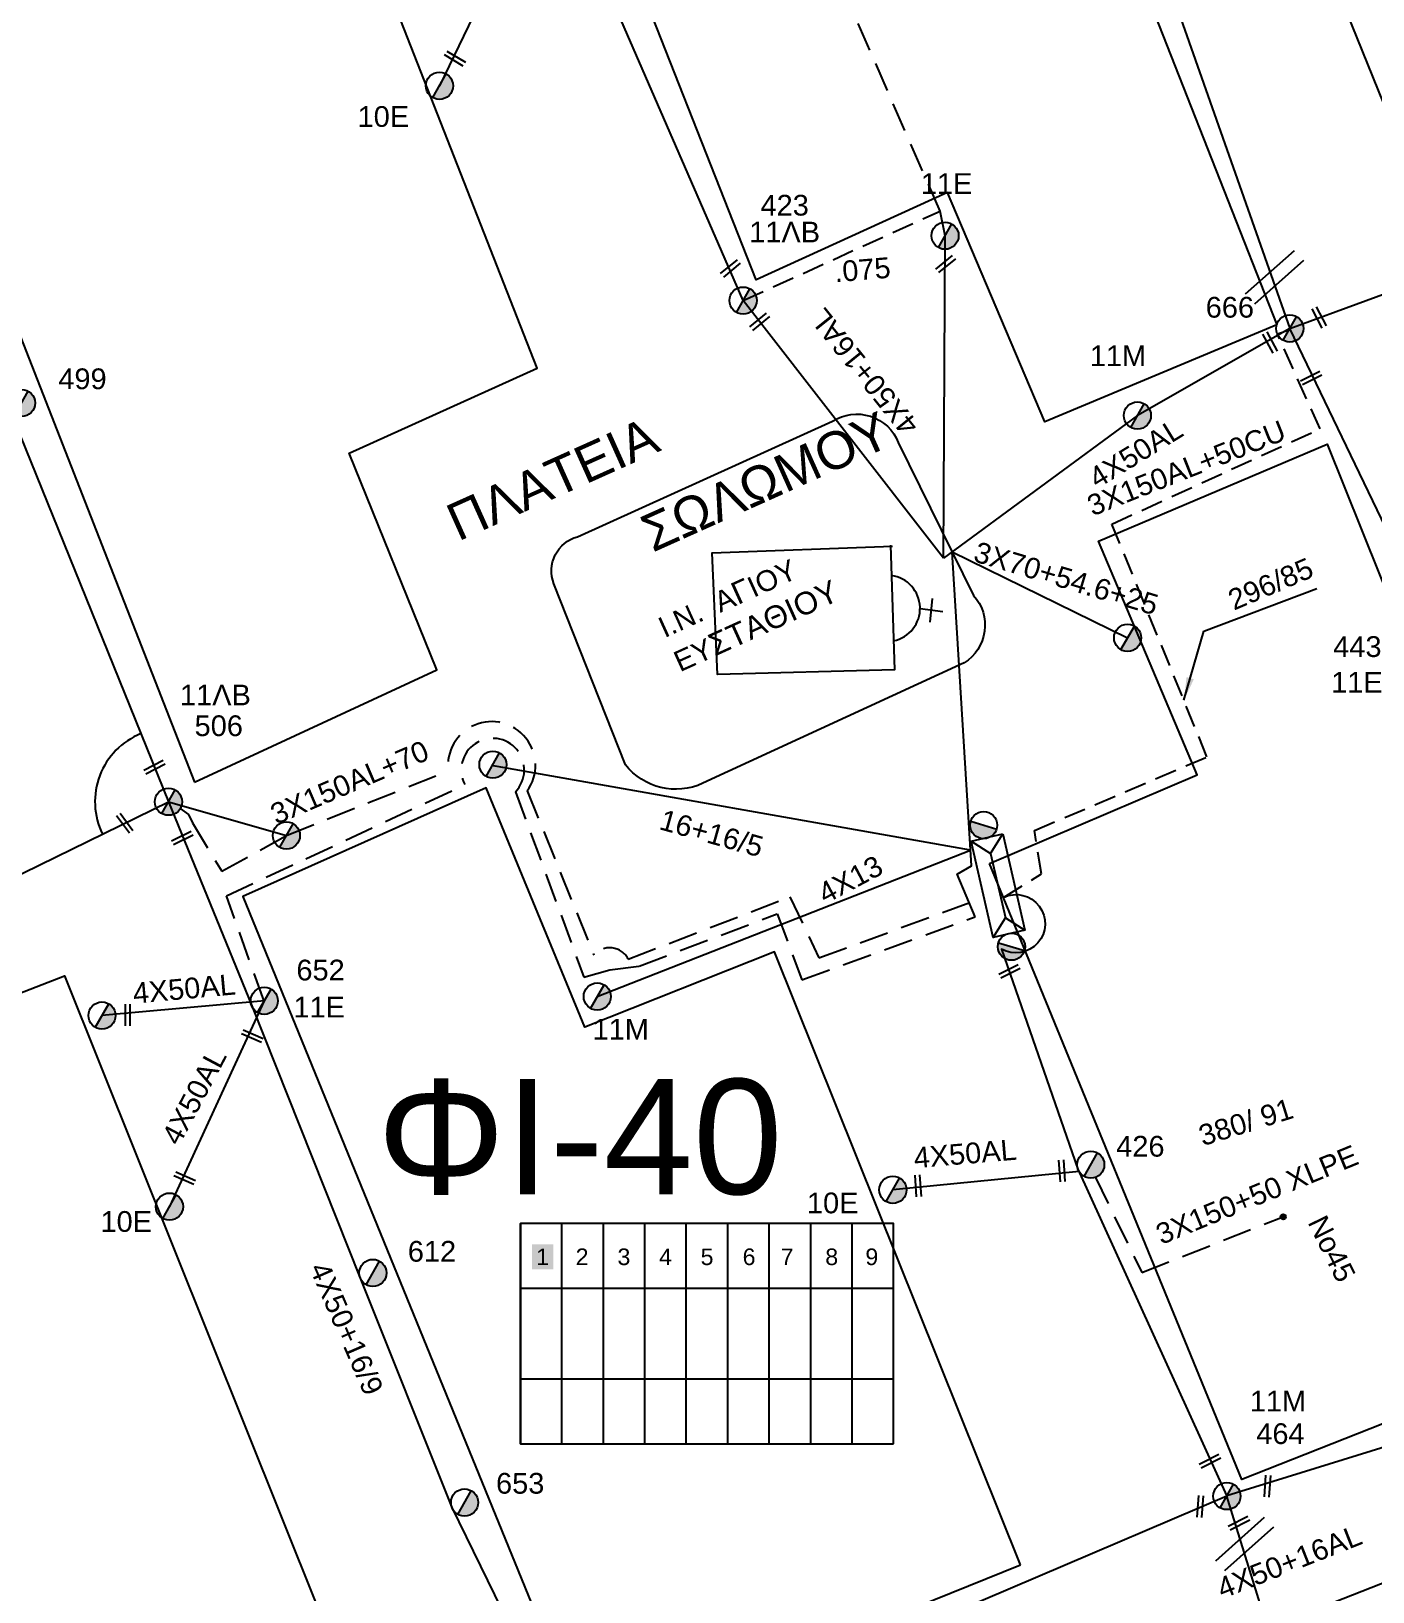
# Model space of a CAD drawing. Header units: millimetres. Extents: x 7453 to 9570, y 777 to 1872.
# Drawn here: x 7736.9 to 7853.3, y 1321.5 to 1456.9 of the extents above; entities that cross this region are included whole.
import ezdxf
from ezdxf.enums import TextEntityAlignment as Align

# ---------------------------------------------------------------- set-up
doc = ezdxf.new("R2010")
doc.units = ezdxf.units.MM
doc.linetypes.add('DASHED', pattern=[19.05, 12.7, -6.35])
for name, color, linetype in [('Άγνωστα', 7, 'Continuous'), ('Ασφαλειοκιβώτια Χ.Τ 9 αναχωρήσεων', 7, 'Continuous'), ('Γέφυρες Εναέριου Δικτύου', 7, 'Continuous'), ('Γυμνά εναέρια ΧΤ (3Φ)   4x16AL', 7, 'Continuous'), ('Γυμνά εναέρια ΧΤ (3Φ)   4x50AL', 7, 'Continuous'), ('Γυμνά εναέρια ΧΤ και ΦΟΠ (3Φ)   4x50+16AL', 7, 'Continuous'), ('Επιγραφές - Σχήματα', 7, 'Continuous'), ('Καλώδια ΧΤ   3x150+50AL XLPE', 7, 'DASHED'), ('Καλώδια ΧΤ   3x150+70AL', 7, 'DASHED'), ('Καλώδια ΧΤ   3x150AL+50CU', 7, 'DASHED'), ('Μηχανική τομή', 7, 'Continuous'), ('Στύλος ΦΜ', 7, 'Continuous'), ('Στύλος ΦΜ @ 1', 7, 'Continuous'), ('Συνδέσεις', 7, 'Continuous'), ('Συνεστραμμένα ΧΤ   3x70+54.6+25 AL', 7, 'SYN_LINE'), ('Τομή', 7, 'Continuous'), ('Υποσταθμός εναέριος 2 στύλων', 7, 'Continuous'), ('Υποσταθμός πόλεως', 7, 'Continuous'), ('Υπόβαθρο ΔΕΗ', 7, 'Continuous'), ('Υπόγεια Καλώδια Δικτύου ΧΤ   .075', 7, 'DASHED'), ('Υπόγεια καλώδια Παροχών ΧΤ   4x50AL', 7, 'DASHED')]:
    doc.layers.add(name, color=color, linetype=linetype)
doc.styles.get("Standard").update_dxf_attribs({"font": 'ARIAL.TTF'})
doc.linetypes.add('SYN_LINE', pattern='A,0.5,-0.0001,["/\\/\\/\\/",Standard,S=0.1,R=0,X=0,Y=-0.05],-0.25', length=0.7501)
doc.dimstyles.new('ISO-25', dxfattribs={"dimtxt": 2.5, "dimasz": 2.5, "dimexe": 1.25, "dimexo": 0.625, "dimtad": 1, "dimtxsty": 'Standard', "dimcen": 2.5, "dimadec": 0, "dimazin": 0, "dimtfac": 1, "dimtmove": 0, "dimatfit": 3, "dimfxl": 1, "dimarcsym": 0})

# ---------------------------------------------------------------- blocks, each defined once
blk = doc.blocks.new('ΥΠΑΡΧΩΝ ΤΣΙΜΕΝΤΕΝΙΟΣ ΣΤΥΛΟΣ')
at = {"layer": 'Στύλος ΦΜ'}
blk.add_hatch(color=7, dxfattribs=at).paths.add_polyline_path([(-1.29, -2.28, 0.574793), (2.62, 0, 0.268822), (1.3, 2.27)])
at = {"layer": 'Στύλος ΦΜ', "color": 7}
blk.add_line((-1.29, -2.28), (1.3, 2.27), dxfattribs=at)
blk.add_circle((0, 0), 2.62, dxfattribs=at)
at = {"layer": 'Στύλος ΦΜ', "flags": 4}
for tag, p in [('ΑΡΙΘΜΟΣ', (-4.68, 8.05)), ('ΤΥΠΟΣ', (-4.91, 3.03))]:
    blk.add_attdef(tag, p, '', height=4, dxfattribs=at)
blk = doc.blocks.new('ΤΟΜΗ')
at = {"layer": 'Τομή', "ltscale": 40}
for p, q in [((-5.68, 0), (5.68, 0)), ((5.68, -2.33), (-5.68, -2.33))]:
    blk.add_line(p, q, dxfattribs=at)
blk = doc.blocks.new('ΜΗΧΑΝΙΚΗ ΤΟΜΗ')
at = {"layer": 'Μηχανική τομή', "ltscale": 40}
for p, q in [((-1.89, 0.78), (1.89, 0.78)), ((1.89, 0), (-1.89, 0))]:
    blk.add_line(p, q, dxfattribs=at)
blk = doc.blocks.new('ΑΣΦΑΛΕΙΟΚΙΒΩΤΙΟ ΥΠΟΣΤΑΘΜΟΥ 9A ΑΝΑΧΩΡΗΣΕΩΝ')
at = {"layer": 'Ασφαλειοκιβώτια Χ.Τ 9 αναχωρήσεων', "ltscale": 40}
for p, q in [((0, 0), (0, 23.91)), ((4.5, 0), (4.5, 23.91)), ((9, 0), (9, 23.91)), ((13.5, 0), (13.5, 23.91)), ((18, 0), (18, 23.91)), ((22.5, 0), (22.5, 23.91)), ((27, 0), (27, 23.91)), ((31.5, 0), (31.5, 23.91)), ((36, 0), (36, 23.91)), ((0, 16.87), (40.5, 16.87)), ((0, 7.04), (40.5, 7.04))]:
    blk.add_line(p, q, dxfattribs=at)
at = {"layer": 'Ασφαλειοκιβώτια Χ.Τ 9 αναχωρήσεων'}
blk.add_lwpolyline([(40.5, 0), (40.5, 23.91), (0, 23.91), (0, 0)], close=True, dxfattribs=at)
for s, p in [('1', (1.71, 19.38)), ('2', (5.99, 19.38)), ('3', (10.53, 19.38)), ('4', (15.04, 19.38)), ('5', (19.55, 19.38)), ('6', (24.11, 19.38)), ('7', (28.24, 19.38)), ('8', (33.08, 19.38)), ('9', (37.43, 19.38))]:
    blk.add_text(s, height=1.8, dxfattribs=at).set_placement(p)
at = {"layer": 'Ασφαλειοκιβώτια Χ.Τ 9 αναχωρήσεων', "ltscale": 40}
for tag, height, rotation, p in [('ΟΝΟΜΑ', 2.5, 0.6514, (19.14, 25.35)), ('ΚΕΙΜΕΝΟ 1', 1, 90, (2.42, 3.84)), ('ΚΕΙΜΕΝΟ 2', 1, 90, (6.78, 3.84)), ('ΚΕΙΜΕΝΟ 3', 1, 90, (11.38, 3.84)), ('ΚΕΙΜΕΝΟ 4', 1, 90, (15.86, 3.84)), ('ΚΕΙΜΕΝΟ 5', 1, 90, (20.28, 3.84)), ('ΚΕΙΜΕΝΟ 6', 1, 90, (24.74, 3.84)), ('ΚΕΙΜΕΝΟ 7', 1, 90, (29.28, 3.84)), ('ΚΕΙΜΕΝΟ 8', 1, 90, (33.65, 3.84)), ('ΚΕΙΜΕΝΟ 9', 1, 90, (38.21, 3.84)), ('ΣΧ', 1, 0.6514, (20.24, -0.85))]:
    blk.add_attdef(tag, text='', height=height, rotation=rotation, dxfattribs=at).set_placement(p, align=Align.MIDDLE_CENTER)
blk = doc.blocks.new('ΥΠΟΣΤΑΘΜΟΣ ΕΝΑΕΡΙΟΣ ΕΠΙ 2 ΣΤΥΛΩΝ')
at = {"layer": 'Υποσταθμός εναέριος 2 στύλων', "linetype": 'Continuous'}
for points in [[(-11.97, -2.11, 0.574793), (-8.45, -0.07, 0.268822), (-9.64, 1.98)], [(9.68, -2.15, 0.574793), (13.19, -0.1, 0.268822), (12.01, 1.95)]]:
    blk.add_hatch(color=256, dxfattribs=at).paths.add_polyline_path(points)
for p, q in [((-11.97, -2.11), (-9.64, 1.98)), ((9.68, -2.15), (12.01, 1.95))]:
    blk.add_line(p, q, dxfattribs=at)
for centre in [(-10.81, -0.07), (10.84, -0.1)]:
    blk.add_circle(centre, 2.36, dxfattribs=at)
at = {"layer": 'Υποσταθμός πόλεως', "linetype": 'Continuous', "ltscale": 40}
blk.add_lwpolyline([(-8.57, 2.82), (8.57, 2.82), (8.57, -2.82), (-8.57, -2.82)], close=True, dxfattribs=at)
for points in [[(-5.75, 0), (-8.57, 2.82)], [(5.75, 0), (8.57, 2.82)], [(-8.57, -2.82), (-5.75, 0)], [(-5.75, 0), (5.75, 0)], [(8.57, -2.82), (5.75, 0)]]:
    blk.add_lwpolyline(points, dxfattribs=at)
at = {"layer": 'Υποσταθμός εναέριος 2 στύλων', "ltscale": 40, "flags": 1}
for tag, p in [('ΜΕΤΑΣΧΗΜΑΤΙΣΜΟΣ', (14.09, 2.51)), ('ΙΣΧΥΣ', (14.07, -0.28)), ('ΑΡΙΘΜΟΣ', (14.19, -3))]:
    blk.add_attdef(tag, p, '', height=1.8, dxfattribs=at)
blk = doc.blocks.new('_ΣΥΝΔΕΣΗ')
at = {"layer": 'Συνδέσεις', "linetype": 'SYN_LINE', "ltscale": 40}
blk.add_hatch(color=256, dxfattribs=at).paths.add_polyline_path([(0.5, -0.01, 1), (-0.5, -0.01, 1)])
at = {"layer": 'Συνδέσεις'}
blk.add_circle((0, -0.01), 0.5, dxfattribs=at)

msp = doc.modelspace()

# ---------------------------------------------------------------- hatches: boundary and pattern name
at = {"layer": 'Ασφαλειοκιβώτια Χ.Τ 9 αναχωρήσεων'}
for color in [27, 2, 1, 5, 85]:
    msp.add_hatch(color=color, dxfattribs=at).paths.add_polyline_path([(7780.34, 1349.46), (7782.19, 1349.46), (7782.19, 1351.63), (7780.34, 1351.63)])

# ---------------------------------------------------------------- linework, layer by layer
at = {"layer": 'Άγνωστα', "color": 85, "linetype": 'DASHED', "ltscale": 0.2}
msp.add_lwpolyline([(7816.2, 1439.19), (7815.77, 1441.33), (7808.17, 1458.74)], dxfattribs=at)
at = {"layer": 'Άγνωστα', "color": 1}
msp.add_lwpolyline([(7846.14, 1431.14), (7859.39, 1435.99), (7867.59, 1439.81), (7890.91, 1451.02)], dxfattribs=at)
at = {"layer": 'Άγνωστα', "color": 2, "linetype": 'DASHED', "ltscale": 0.2}
msp.add_lwpolyline([(7757.09, 1372.75), (7753.81, 1381.88), (7774.52, 1391.54, -1.963132), (7778.9, 1390.92), (7784.85, 1374.83), (7787.09, 1375.45), (7789.64, 1375.77), (7801.62, 1380.32), (7803.78, 1374.6), (7818.82, 1380.06)], format="xyb", dxfattribs=at)
at = {"layer": 'Άγνωστα'}
msp.add_lwpolyline([(7818.42, 1385.84), (7776.84, 1393.2)], dxfattribs=at)
at = {"layer": 'Άγνωστα', "color": 5, "linetype": 'SYN_LINE', "ltscale": 10}
msp.add_lwpolyline([(7748.78, 1390.05), (7759.03, 1387.12)], dxfattribs=at)
at = {"layer": 'Άγνωστα', "color": 85}
msp.add_lwpolyline([(7786.01, 1373.14), (7818.42, 1385.84)], dxfattribs=at)
at = {"layer": 'Γέφυρες Εναέριου Δικτύου', "ltscale": 20}
msp.add_arc((7748.78, 1390.05), 6.38, 112.0472, 206.0921, dxfattribs=at)
at = {"layer": 'Γυμνά εναέρια ΧΤ (3Φ)   4x16AL', "color": 30, "ltscale": 0.15}
msp.add_lwpolyline([(7781.92, 1472.12), (7772.31, 1452.21)], dxfattribs=at)
at = {"layer": 'Γυμνά εναέρια ΧΤ (3Φ)   4x50AL', "color": 5}
msp.add_lwpolyline([(7713.31, 1484.09), (7724.3, 1450.47), (7734.92, 1424.27), (7748.78, 1390.05)], dxfattribs=at)
at = {"layer": 'Γυμνά εναέρια ΧΤ (3Φ)   4x50AL', "color": 85}
msp.add_lwpolyline([(7846.13, 1431.14), (7832.9, 1423.58), (7816.06, 1411.19)], dxfattribs=at)
at = {"layer": 'Γυμνά εναέρια ΧΤ (3Φ)   4x50AL', "color": 2}
for points in [[(7757.11, 1372.77), (7743.01, 1371.49)], [(7757.1, 1372.77), (7748.87, 1354.9)]]:
    msp.add_lwpolyline(points, dxfattribs=at)
at = {"layer": 'Γυμνά εναέρια ΧΤ (3Φ)   4x50AL', "color": 27}
msp.add_lwpolyline([(7827.83, 1357.96), (7811.67, 1356.36)], dxfattribs=at)
at = {"layer": 'Γυμνά εναέρια ΧΤ και ΦΟΠ (3Φ)   4x50+16AL', "color": 2, "ltscale": 0.2}
msp.add_lwpolyline([(7815.73, 1508.84), (7832.82, 1468.99), (7846.14, 1431.14)], dxfattribs=at)
at = {"layer": 'Γυμνά εναέρια ΧΤ και ΦΟΠ (3Φ)   4x50+16AL', "color": 30}
msp.add_lwpolyline([(7798.67, 1433.56), (7781.73, 1472.54), (7768.79, 1507.79)], dxfattribs=at)
at = {"layer": 'Γυμνά εναέρια ΧΤ και ΦΟΠ (3Φ)   4x50+16AL', "color": 85}
for points in [[(7816.06, 1411.19), (7816.21, 1439.19)], [(7816.06, 1411.19), (7798.67, 1433.56)], [(7881.45, 1345), (7875.8, 1361.17), (7869.57, 1377.11), (7858.63, 1405.19), (7846.14, 1431.14)], [(7818.82, 1380.06), (7817.25, 1383.77), (7818.5, 1384.49), (7816.82, 1411.75)]]:
    msp.add_lwpolyline(points, dxfattribs=at)
at = {"layer": 'Γυμνά εναέρια ΧΤ και ΦΟΠ (3Φ)   4x50+16AL', "color": 5}
for points in [[(7697.78, 1369.35), (7720.8, 1376.34), (7748.78, 1390.05)], [(7927.01, 1361.18), (7907.36, 1354.11), (7881.45, 1345), (7859.66, 1335.66), (7840.66, 1329.79)]]:
    msp.add_lwpolyline(points, dxfattribs=at)
at = {"layer": 'Γυμνά εναέρια ΧΤ και ΦΟΠ (3Φ)   4x50+16AL', "color": 2}
msp.add_lwpolyline([(7748.78, 1390.05), (7756.01, 1372.33), (7765.43, 1348.7), (7773.39, 1328.78), (7783.92, 1307.22), (7796.92, 1266.94), (7808.84, 1240.54)], dxfattribs=at)
at = {"layer": 'Γυμνά εναέρια ΧΤ και ΦΟΠ (3Φ)   4x50+16AL', "color": 27}
msp.add_lwpolyline([(7821.27, 1381.75, -1.648622), (7821.1, 1377.26), (7827.74, 1358.16), (7840.67, 1329.77), (7807.84, 1315.77), (7783.92, 1307.22)], format="xyb", dxfattribs=at)
at = {"layer": 'Γυμνά εναέρια ΧΤ και ΦΟΠ (3Φ)   4x50+16AL', "color": 1, "ltscale": 15}
msp.add_lwpolyline([(7869.29, 1252.72), (7860.01, 1273.37), (7852.92, 1290.21), (7847.17, 1308.72), (7840.67, 1329.77)], dxfattribs=at)
at = {"layer": 'Καλώδια ΧΤ   3x150+50AL XLPE', "color": 27, "ltscale": 0.2}
msp.add_lwpolyline([(7829.25, 1357.44), (7833.28, 1349.18), (7845.56, 1354.02)], dxfattribs=at)
at = {"layer": 'Καλώδια ΧΤ   3x150+70AL', "color": 5, "ltscale": 0.2}
msp.add_lwpolyline([(7749.8, 1389.46), (7750.51, 1388.95), (7750.86, 1388.21), (7753.41, 1384.01), (7759.03, 1387.12), (7773.07, 1392.74, -1.463676), (7779.93, 1390.99), (7785.72, 1376.72, -0.541209), (7788.7, 1376.39), (7802.74, 1381.79), (7805.25, 1376.49), (7819.53, 1381.74)], format="xyb", dxfattribs=at)
at = {"layer": 'Καλώδια ΧΤ   3x150AL+50CU', "color": 6, "ltscale": 0.15}
msp.add_lwpolyline([(7821.27, 1381.75), (7824.57, 1383.78), (7823.96, 1387.55), (7838.94, 1393.94), (7830.69, 1414.16), (7848.76, 1422.43), (7845.06, 1430.66), (7846.17, 1431.05)], dxfattribs=at)
at = {"layer": 'Συνεστραμμένα ΧΤ   3x70+54.6+25 AL', "color": 85, "ltscale": 15}
msp.add_lwpolyline([(7816.82, 1411.75), (7832.05, 1404.27)], dxfattribs=at)
at = {"layer": 'Υπόβαθρο ΔΕΗ'}
for points in [[(7827.04, 1517.98), (7856.83, 1530.93), (7889.16, 1451.34), (7859.4, 1438.08), (7827.04, 1517.98)], [(7775.44, 1497.19), (7812.81, 1513.31), (7845, 1431.45), (7824.87, 1423.03), (7816.42, 1442.94), (7799.81, 1435.36), (7775.44, 1497.19)], [(7751.03, 1391.75), (7772.07, 1401.5), (7764.46, 1420.3), (7780.8, 1427.68), (7756.86, 1488.76), (7719.09, 1473.47), (7751.03, 1391.75)], [(7820.07, 1384.68), (7838.09, 1392.39), (7829.52, 1412.68), (7849.37, 1421.08), (7866.18, 1379.21), (7875.62, 1355.71), (7879.78, 1346.14), (7841.98, 1331.2), (7820.07, 1384.68)], [(7811.46, 1412.33), (7811.82, 1401.5), (7796.46, 1401.1), (7795.98, 1411.67), (7811.64, 1412.24)], [(7815.07, 1407.7), (7814.89, 1405.65)], [(7814.04, 1406.84), (7816.01, 1406.58)], [(7822.76, 1323.81), (7801.39, 1377.01), (7784.92, 1370.49), (7776.37, 1391.27), (7755.25, 1381.82), (7785.13, 1308.6), (7822.76, 1323.81)], [(7703.72, 1360.96), (7739.77, 1374.95), (7768.04, 1304.38), (7730.39, 1289.26), (7703.43, 1360.85)], [(7911.91, 1262.74), (7898.07, 1296.26), (7898.42, 1300.71), (7884.75, 1334.2), (7846.04, 1319.01), (7854.2, 1300.7), (7853.45, 1296.6), (7870.65, 1254.23), (7911.91, 1262.74)]]:
    msp.add_lwpolyline(points, dxfattribs=at)
msp.add_lwpolyline([(7817.87, 1402.1), (7795.17, 1391.65, -0.346699), (7788.45, 1393.26), (7782.25, 1408.98, -0.446452), (7784.29, 1413.06), (7806.44, 1423.08, -0.475991), (7812.14, 1421.24), (7818.68, 1407.97, -0.461861), (7817.87, 1402.1, 0.875631)], format="xyb", dxfattribs=at)
msp.add_arc((7811.16, 1406.84), 2.87, 281.4839, 82.2581, dxfattribs=at)
at = {"layer": 'Υπόγεια Καλώδια Δικτύου ΧΤ   .075', "color": 85, "ltscale": 0.15}
msp.add_lwpolyline([(7798.67, 1433.56), (7815.77, 1441.33)], dxfattribs=at)

# ---------------------------------------------------------------- block references
at = {"layer": 'Ασφαλειοκιβώτια Χ.Τ 9 αναχωρήσεων', "xscale": 0.7999999999999972, "yscale": 0.7999999999999972, "zscale": 0.7999999999999972}
msp.add_blockref('ΑΣΦΑΛΕΙΟΚΙΒΩΤΙΟ ΥΠΟΣΤΑΘΜΟΥ 9A ΑΝΑΧΩΡΗΣΕΩΝ', (7779.34, 1334.32), dxfattribs=at)
at = {"layer": 'Μηχανική τομή'}
for p, xscale, yscale, zscale, rotation in [((7773.55, 1454.4), 0.4999999999999225, 0.4999999999999225, 0.4999999999999225, 329.4006493688229), ((7797.44, 1436.5), 0.4999999999998872, 0.4999999999998872, 0.4999999999998872, 219.2202787762448), ((7816.13, 1436.89), 0.4999999999998872, 0.4999999999998872, 0.4999999999998872, 219.2202787762448), ((7799.98, 1431.87), 0.4999999999998742, 0.4999999999998742, 0.4999999999998742, 219.220278776246), ((7848.51, 1432.01), 0.4999999999998876, 0.4999999999998876, 0.4999999999998876, 298.0362376436686), ((7844.24, 1429.82), 0.4999999999998876, 0.4999999999998876, 0.4999999999998876, 298.0362376436686), ((7848.07, 1426.66), 0.4999999999999175, 0.4999999999999175, 0.4999999999999175, 26.90664696949336), ((7747.48, 1393.23), 0.500000000000069, 0.500000000000069, 0.500000000000069, 206.6738276913492), ((7745.14, 1388.3), 0.5000000000000359, 0.5000000000000359, 0.5000000000000359, 126.4053453319375), ((7749.9, 1387.07), 0.5000000000000817, 0.5000000000000817, 0.5000000000000817, 206.673827691352), ((7821.88, 1375.15), 0.4999999999999175, 0.4999999999999175, 0.4999999999999175, 26.90664696949336), ((7745.44, 1371.54), 0.4999999999999099, 0.4999999999999099, 0.4999999999999099, 90), ((7755.98, 1369.52), 0.4999999999999098, 0.4999999999999098, 0.4999999999999098, 336.5371359971193), ((7826.54, 1358.02), 0.4999999999998847, 0.4999999999998847, 0.4999999999998847, 93.8643726105318), ((7750.12, 1357.2), 0.4999999999999098, 0.4999999999999098, 0.4999999999999098, 336.5371359971193), ((7814.05, 1356.71), 0.4999999999999131, 0.4999999999999131, 0.4999999999999131, 93.86437261053159), ((7839.29, 1332.63), 0.4999999999999175, 0.4999999999999175, 0.4999999999999175, 26.90664696949336), ((7844.38, 1330.61), 0.4999999999999011, 0.4999999999999011, 0.4999999999999011, 85.71289651015648), ((7838.54, 1328.86), 0.4999999999999011, 0.4999999999999011, 0.4999999999999011, 85.71289651015648), ((7841.81, 1327.25), 0.4999999999999175, 0.4999999999999175, 0.4999999999999175, 26.90664696949336)]:
    msp.add_blockref('ΜΗΧΑΝΙΚΗ ΤΟΜΗ', p, dxfattribs=dict(at, xscale=xscale, yscale=yscale, zscale=zscale, rotation=rotation))
at = {"layer": 'Στύλος ΦΜ @ 1', "ltscale": 40}
ref = msp.add_blockref('ΥΠΑΡΧΩΝ ΤΣΙΜΕΝΤΕΝΙΟΣ ΣΤΥΛΟΣ', (7772.31, 1452.21), dxfattribs=dict(at, xscale=0.4499999999998181, yscale=0.4499999999998181, zscale=0.4499999999998181))
ref.add_attrib('ΑΡΙΘΜΟΣ', '10Ε', (7765.2, 1448.64), dxfattribs={"layer": 'Στύλος ΦΜ', "height": 1.8, "flags": 4})
ref = msp.add_blockref('ΥΠΑΡΧΩΝ ΤΣΙΜΕΝΤΕΝΙΟΣ ΣΤΥΛΟΣ', (7816.2, 1439.19), dxfattribs=dict(at, xscale=0.4499999999998181, yscale=0.4499999999998181, zscale=0.4499999999998181))
ref.add_attrib('ΑΡΙΘΜΟΣ', '11E', (7814.1, 1442.82), dxfattribs={"layer": 'Στύλος ΦΜ', "height": 1.8, "flags": 4})
ref = msp.add_blockref('ΥΠΑΡΧΩΝ ΤΣΙΜΕΝΤΕΝΙΟΣ ΣΤΥΛΟΣ', (7798.67, 1433.56), dxfattribs=dict(at, xscale=0.4499999999998181, yscale=0.4499999999998181, zscale=0.4499999999998181))
ref.add_attrib('ΤΥΠΟΣ', '11ΛΒ', (7799.2, 1438.61), dxfattribs={"layer": 'Στύλος ΦΜ', "height": 1.8, "flags": 4})
ref.add_attrib('ΑΡΙΘΜΟΣ', '423', (7800.18, 1440.94), dxfattribs={"layer": 'Στύλος ΦΜ', "height": 1.8, "flags": 4})
ref = msp.add_blockref('ΥΠΑΡΧΩΝ ΤΣΙΜΕΝΤΕΝΙΟΣ ΣΤΥΛΟΣ', (7846.13, 1431.14), dxfattribs=dict(at, xscale=0.4499999999998181, yscale=0.4499999999998181, zscale=0.4499999999998181))
ref.add_attrib('ΑΡΙΘΜΟΣ', '666', (7838.83, 1432.08), dxfattribs={"layer": 'Στύλος ΦΜ', "height": 1.8, "flags": 4})
ref = msp.add_blockref('ΥΠΑΡΧΩΝ ΤΣΙΜΕΝΤΕΝΙΟΣ ΣΤΥΛΟΣ', (7832.9, 1423.58), dxfattribs=dict(at, xscale=0.4499999999998181, yscale=0.4499999999998181, zscale=0.4499999999998181))
ref.add_attrib('ΤΥΠΟΣ', '11M', (7828.77, 1427.87), dxfattribs={"layer": 'Στύλος ΦΜ', "height": 1.8, "flags": 4})
ref = msp.add_blockref('ΥΠΑΡΧΩΝ ΤΣΙΜΕΝΤΕΝΙΟΣ ΣΤΥΛΟΣ', (7736.03, 1424.67), dxfattribs=dict(at, xscale=0.4499999999998181, yscale=0.4499999999998181, zscale=0.4499999999998181))
ref.add_attrib('ΑΡΙΘΜΟΣ', '499', (7739.22, 1425.87), dxfattribs={"layer": 'Στύλος ΦΜ', "height": 1.8, "flags": 4})
at = {"layer": 'Στύλος ΦΜ @ 1', "ltscale": 40, "xscale": 0.4499999999998181, "yscale": 0.4499999999998181, "zscale": 0.4499999999998181}
for p in [(7832.05, 1404.28), (7776.95, 1393.27), (7759.02, 1387.12), (7743.01, 1371.49)]:
    msp.add_blockref('ΥΠΑΡΧΩΝ ΤΣΙΜΕΝΤΕΝΙΟΣ ΣΤΥΛΟΣ', p, dxfattribs=at)
at = {"layer": 'Στύλος ΦΜ @ 1', "ltscale": 40}
ref = msp.add_blockref('ΥΠΑΡΧΩΝ ΤΣΙΜΕΝΤΕΝΙΟΣ ΣΤΥΛΟΣ', (7857.53, 1404.76), dxfattribs=dict(at, xscale=0.4499999999998181, yscale=0.4499999999998181, zscale=0.4499999999998181))
ref.add_attrib('ΤΥΠΟΣ', '11Ε', (7849.72, 1399.52), dxfattribs={"layer": 'Στύλος ΦΜ', "height": 1.8, "flags": 4})
ref.add_attrib('ΑΡΙΘΜΟΣ', '443', (7849.9, 1402.62), dxfattribs={"layer": 'Στύλος ΦΜ', "height": 1.8, "flags": 4})
ref = msp.add_blockref('ΥΠΑΡΧΩΝ ΤΣΙΜΕΝΤΕΝΙΟΣ ΣΤΥΛΟΣ', (7748.78, 1390.05), dxfattribs=dict(at, xscale=0.4499999999998181, yscale=0.4499999999998181, zscale=0.4499999999998181))
ref.add_attrib('ΤΥΠΟΣ', '11ΛΒ', (7749.78, 1398.42), dxfattribs={"layer": 'Στύλος ΦΜ', "height": 1.8, "flags": 4})
ref.add_attrib('ΑΡΙΘΜΟΣ', '506', (7751.05, 1395.75), dxfattribs={"layer": 'Στύλος ΦΜ', "height": 1.8, "flags": 4})
ref = msp.add_blockref('ΥΠΑΡΧΩΝ ΤΣΙΜΕΝΤΕΝΙΟΣ ΣΤΥΛΟΣ', (7757.1, 1372.77), dxfattribs=dict(at, xscale=0.4499999999998181, yscale=0.4499999999998181, zscale=0.4499999999998181))
ref.add_attrib('ΤΥΠΟΣ', '11Ε', (7759.63, 1371.32), dxfattribs={"layer": 'Στύλος ΦΜ', "height": 1.8, "flags": 4})
ref.add_attrib('ΑΡΙΘΜΟΣ', '652', (7759.89, 1374.54), dxfattribs={"layer": 'Στύλος ΦΜ', "height": 1.8, "flags": 4})
ref = msp.add_blockref('ΥΠΑΡΧΩΝ ΤΣΙΜΕΝΤΕΝΙΟΣ ΣΤΥΛΟΣ', (7786.01, 1373.14), dxfattribs=dict(at, xscale=0.4499999999998181, yscale=0.4499999999998181, zscale=0.4499999999998181))
ref.add_attrib('ΑΡΙΘΜΟΣ', '11M', (7785.6, 1369.4), dxfattribs={"layer": 'Στύλος ΦΜ', "height": 1.8, "flags": 4})
ref = msp.add_blockref('ΥΠΑΡΧΩΝ ΤΣΙΜΕΝΤΕΝΙΟΣ ΣΤΥΛΟΣ', (7828.85, 1358.54), dxfattribs=dict(at, xscale=0.4499999999998181, yscale=0.4499999999998181, zscale=0.4499999999998181))
ref.add_attrib('ΑΡΙΘΜΟΣ', '426', (7831.06, 1359.24), dxfattribs={"layer": 'Στύλος ΦΜ', "height": 1.8, "flags": 4})
ref = msp.add_blockref('ΥΠΑΡΧΩΝ ΤΣΙΜΕΝΤΕΝΙΟΣ ΣΤΥΛΟΣ', (7811.67, 1356.36), dxfattribs=dict(at, xscale=0.4499999999998181, yscale=0.4499999999998181, zscale=0.4499999999998181))
ref.add_attrib('ΑΡΙΘΜΟΣ', '10E', (7804.21, 1354.32), dxfattribs={"layer": 'Στύλος ΦΜ', "height": 1.8, "flags": 4})
ref = msp.add_blockref('ΥΠΑΡΧΩΝ ΤΣΙΜΕΝΤΕΝΙΟΣ ΣΤΥΛΟΣ', (7748.87, 1354.9), dxfattribs=dict(at, xscale=0.4499999999998181, yscale=0.4499999999998181, zscale=0.4499999999998181))
ref.add_attrib('ΑΡΙΘΜΟΣ', '10Ε', (7742.88, 1352.71), dxfattribs={"layer": 'Στύλος ΦΜ', "height": 1.8, "flags": 4})
ref = msp.add_blockref('ΥΠΑΡΧΩΝ ΤΣΙΜΕΝΤΕΝΙΟΣ ΣΤΥΛΟΣ', (7766.53, 1349.14), dxfattribs=dict(at, xscale=0.4499999999998181, yscale=0.4499999999998181, zscale=0.4499999999998181))
ref.add_attrib('ΑΡΙΘΜΟΣ', '612', (7769.56, 1350.12), dxfattribs={"layer": 'Στύλος ΦΜ', "height": 1.8, "flags": 4})
ref = msp.add_blockref('ΥΠΑΡΧΩΝ ΤΣΙΜΕΝΤΕΝΙΟΣ ΣΤΥΛΟΣ', (7840.67, 1329.77), dxfattribs=dict(at, xscale=0.4499999999998181, yscale=0.4499999999998181, zscale=0.4499999999998181))
ref.add_attrib('ΤΥΠΟΣ', '11M', (7842.66, 1337.12), dxfattribs={"layer": 'Στύλος ΦΜ', "height": 1.8, "flags": 4})
ref.add_attrib('ΑΡΙΘΜΟΣ', '464', (7843.22, 1334.29), dxfattribs={"layer": 'Στύλος ΦΜ', "height": 1.8, "flags": 4})
ref = msp.add_blockref('ΥΠΑΡΧΩΝ ΤΣΙΜΕΝΤΕΝΙΟΣ ΣΤΥΛΟΣ', (7774.49, 1329.21), dxfattribs=dict(at, xscale=0.4499999999998181, yscale=0.4499999999998181, zscale=0.4499999999998181))
ref.add_attrib('ΑΡΙΘΜΟΣ', '653', (7777.22, 1329.98), dxfattribs={"layer": 'Στύλος ΦΜ', "height": 1.8, "flags": 4})
at = {"layer": 'Συνδέσεις', "xscale": 0.4499999999998181, "yscale": 0.4499999999998181, "zscale": 0.4499999999998181}
msp.add_blockref('_ΣΥΝΔΕΣΗ', (7845.56, 1354.02), dxfattribs=at)
at = {"layer": 'Τομή'}
for p, xscale, yscale, zscale, rotation in [((7844.42, 1436.02), 0.4999999999999682, 0.4999999999999682, 0.4999999999999682, 41.68157489176464), ((7841.82, 1326.04), 0.500000000000012, 0.500000000000012, 0.500000000000012, 41.68157489176019)]:
    msp.add_blockref('ΤΟΜΗ', p, dxfattribs=dict(at, xscale=xscale, yscale=yscale, zscale=zscale, rotation=rotation))
at = {"layer": 'Υποσταθμός εναέριος 2 στύλων', "xscale": 0.500000000000017, "yscale": 0.500000000000017, "zscale": 0.500000000000017, "rotation": 282.9569235556803}
msp.add_blockref('ΥΠΟΣΤΑΘΜΟΣ ΕΝΑΕΡΙΟΣ ΕΠΙ 2 ΣΤΥΛΩΝ', (7820.8, 1382.76), dxfattribs=at)

# ---------------------------------------------------------------- texts
at = {"layer": 'Άγνωστα', "char_height": 1.8, "width": 36.4294, "attachment_point": 1}
for s, insert, rotation in [('16+16/5', (7791.77, 1389.42), 344.3545), ('4X13', (7804.96, 1382.73), 27.931)]:
    msp.add_mtext(s, dxfattribs=dict(at, insert=insert, rotation=rotation))
at = {"layer": 'Γυμνά εναέρια ΧΤ (3Φ)   4x50AL', "char_height": 1.8, "width": 36.4294, "attachment_point": 1}
for insert, rotation in [((7745.61, 1374.31), 5.1921), ((7748.11, 1360.94), 62.0094)]:
    msp.add_mtext('4X50AL', dxfattribs=dict(at, insert=insert, rotation=rotation))
at = {"layer": 'Γυμνά εναέρια ΧΤ και ΦΟΠ (3Φ)   4x50+16AL', "char_height": 1.8, "width": 36.4294, "attachment_point": 1}
for s, insert, rotation in [('4X50+16AL', (7812.62, 1421.65), 128.8029), ('4X50+16/9', (7762.64, 1350.28), 293.4283), ('4X50+16AL', (7839.61, 1322.5), 21.4702)]:
    msp.add_mtext(s, dxfattribs=dict(at, insert=insert, rotation=rotation))
at = {"layer": 'Επιγραφές - Σχήματα', "width": 36.4294, "attachment_point": 1}
for s, insert, char_height, rotation in [('{\\H1.083x;ΣΩΛΩMOY}', (7789.48, 1414.63), 3, 24.1694), ('{\\H1.083x;ΠΛATEIA}', (7772.6, 1415.59), 3, 24.1694), ('I.N.  A{\\H1.083x;Γ\\H0.9234x;IOY\\PEY\\H1.083x;ΣTAΘΙΟΥ}', (7791.04, 1406.02), 1.8, 24.3509), ('296/85', (7840.57, 1408.29), 1.8, 23.0811), ('380/ 91', (7838.04, 1361.86), 1.8, 17.2505), ('No45', (7849.26, 1354.34), 1.8, 296.2819)]:
    msp.add_mtext(s, dxfattribs=dict(at, insert=insert, char_height=char_height, rotation=rotation))
at = {"layer": 'Επιγραφές - Σχήματα', "insert": (7766.88, 1365.98), "char_height": 10, "width": 1.3522, "attachment_point": 1}
msp.add_mtext('ΦI-40', dxfattribs=at)
at = {"layer": 'Καλώδια ΧΤ   3x150+50AL XLPE', "insert": (7834.3, 1353.23), "char_height": 1.8, "width": 36.4294, "attachment_point": 1, "rotation": 22.3059}
msp.add_mtext('3X150+50 XLPE', dxfattribs=at)
at = {"layer": 'Καλώδια ΧΤ   3x150+70AL', "insert": (7757.43, 1389.69), "char_height": 1.8, "width": 36.4294, "attachment_point": 1, "rotation": 23.1878}
msp.add_mtext('3X150AL+70', dxfattribs=at)
at = {"layer": 'Καλώδια ΧΤ   3x150AL+50CU', "insert": (7828.34, 1416.49), "char_height": 1.8, "width": 36.4294, "attachment_point": 1, "rotation": 21.6635}
msp.add_mtext('3X150AL+50CU', dxfattribs=at)
at = {"layer": 'Συνεστραμμένα ΧΤ   3x70+54.6+25 AL', "insert": (7819.08, 1412.68), "char_height": 1.8, "width": 36.4294, "attachment_point": 1, "rotation": 343.319}
msp.add_mtext('3X70+54.6+25', dxfattribs=at)
at = {"layer": 'Υπόγεια Καλώδια Δικτύου ΧΤ   .075', "insert": (7806.51, 1436.94), "char_height": 1.8, "width": 36.4294, "attachment_point": 1, "rotation": 4.7602}
msp.add_mtext('.075', dxfattribs=at)
at = {"layer": 'Υπόγεια καλώδια Παροχών ΧΤ   4x50AL', "char_height": 1.8, "width": 36.4294, "attachment_point": 1}
for insert, rotation in [((7828.47, 1418.73), 31.6264), ((7813.41, 1360.03), 4.7602)]:
    msp.add_mtext('4X50AL', dxfattribs=dict(at, insert=insert, rotation=rotation))

# ---------------------------------------------------------------- leaders
at = {"layer": 'Επιγραφές - Σχήματα'}
msp.add_leader([(7836.93, 1398.86), (7838.67, 1404.85), (7848.48, 1408.57)], dimstyle='ISO-25', override={"dimasz": 2, "dimgap": 0.625, "dimtad": 0}, dxfattribs=at)

doc.saveas('drawing.dxf')
